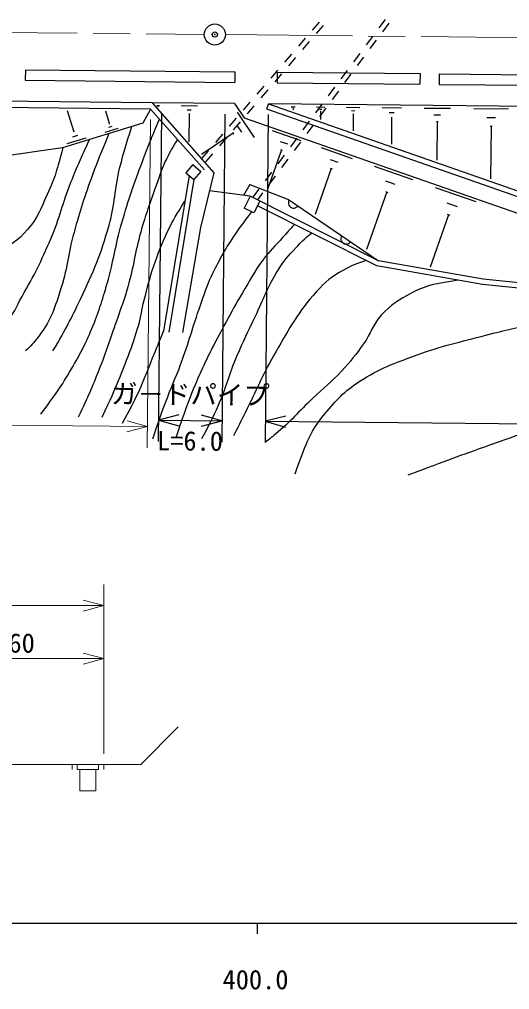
# Model space of a CAD drawing. Units: millimetres on the paper, with parts at other scales. Extents: x 40 to 680, y 20 to 380.
# Drawn here: x 445.5 to 491.9, y 198.7 to 290.4 of the extents above; entities that cross this region are included whole.
import ezdxf
from ezdxf.enums import TextEntityAlignment as Align

# ---------------------------------------------------------------- set-up
doc = ezdxf.new("R2010")
doc.units = ezdxf.units.MM
doc.header["$PDMODE"] = 32
doc.header["$PDSIZE"] = 0.5
doc.linetypes.add('CHAIN', pattern=[18.5, 12, -1.5, 3.5, -1.5])
for name, color, linetype, lineweight in [('S-BGD', 7, 'Continuous', 25), ('S-BMK', 2, 'CHAIN', 13), ('S-BMK-SRVR', 3, 'Continuous', 25), ('S-STR-HTXT', 7, 'Continuous', 13), ('S-STR-STRC', 7, 'Continuous', 25), ('S-TTL-BAND', 7, 'Continuous', 25)]:
    doc.layers.add(name, color=color, linetype=linetype, lineweight=lineweight)
doc.styles.add('@ＭＳ ゴシック', font='')
doc.styles.add('ＭＳ ゴシック', font='')
doc.styles.get('@ＭＳ ゴシック').set_extended_font_data('@MS Gothic')
doc.styles.get('ＭＳ ゴシック').set_extended_font_data('MS Gothic')

msp = doc.modelspace()

# ---------------------------------------------------------------- linework, layer by layer
at = {"layer": 'S-BGD'}
for p, q in [((473.851, 290.135), (473.198, 289.378)), ((474.229, 289.809), (473.576, 289.052)), ((480.091, 290.394), (479.494, 289.592)), ((480.447, 290.035), (479.85, 289.233)), ((478.897, 288.79), (478.3, 287.988)), ((472.545, 288.621), (471.892, 287.864)), ((472.923, 288.294), (472.27, 287.537)), ((479.253, 288.431), (478.656, 287.629)), ((471.238, 287.106), (470.585, 286.349)), ((477.703, 287.185), (477.106, 286.383)), ((471.617, 286.78), (470.964, 286.022)), ((478.059, 286.826), (477.462, 286.024)), ((446.098, 285.64), (446.088, 284.64)), ((446.098, 285.64), (465.897, 285.444)), ((465.897, 285.444), (465.887, 284.444)), ((469.932, 285.592), (469.279, 284.834)), ((470.311, 285.265), (469.658, 284.508)), ((469.897, 285.404), (469.887, 284.404)), ((469.897, 285.404), (483.396, 285.271)), ((476.509, 285.581), (475.912, 284.779)), ((476.865, 285.222), (476.268, 284.419)), ((483.396, 285.271), (483.386, 284.271)), ((485.196, 285.253), (485.186, 284.253)), ((485.196, 285.253), (514.195, 284.966)), ((446.088, 284.64), (465.887, 284.444)), ((469.887, 284.404), (483.386, 284.271)), ((485.186, 284.253), (514.185, 283.966)), ((458.067, 282.521), (370.667, 283.386)), ((468.626, 284.077), (467.973, 283.32)), ((469.005, 283.751), (468.352, 282.993)), ((475.315, 283.976), (474.718, 283.174)), ((475.671, 283.617), (475.074, 282.815)), ((457.929, 281.923), (370.933, 282.783)), ((458.067, 282.521), (463.915, 275.909)), ((465.867, 282.444), (458.067, 282.521)), ((465.867, 282.444), (466.774, 281.092)), ((467.32, 282.563), (466.667, 281.805)), ((469.058, 282.412), (468.893, 281.94)), ((564.003, 281.473), (469.058, 282.412)), ((469.058, 282.412), (520.68, 264.387)), ((474.121, 282.372), (473.524, 281.569)), ((450.676, 279.828), (450.082, 281.762)), ((454.047, 280.553), (453.687, 281.726)), ((457.929, 281.923), (457.192, 280.584)), ((457.929, 281.923), (463.011, 276.177)), ((458.51, 282.267), (458.756, 282.264)), ((458.602, 282.204), (458.663, 282.204)), ((458.624, 282.142), (458.64, 282.142)), ((458.632, 282.142), (458.632, 282.136)), ((460.825, 282.244), (462.354, 282.229)), ((461.394, 281.856), (461.777, 281.852)), ((461.534, 281.472), (461.63, 281.471)), ((461.582, 281.472), (461.556, 278.83)), ((466.113, 281.629), (467.709, 279.247)), ((467.698, 282.236), (467.045, 281.479)), ((468.893, 281.94), (520.527, 263.911)), ((471.221, 282.141), (471.587, 282.137)), ((471.357, 282.048), (471.448, 282.047)), ((471.39, 281.956), (471.413, 281.956)), ((471.402, 281.956), (471.401, 281.845)), ((473.617, 282.117), (474.389, 282.11)), ((474.477, 282.013), (473.88, 281.21)), ((473.905, 281.922), (474.098, 281.92)), ((473.975, 281.728), (474.023, 281.728)), ((473.999, 281.728), (473.991, 280.941)), ((476.454, 282.089), (477.704, 282.077)), ((476.92, 281.772), (477.232, 281.769)), ((477.034, 281.458), (477.112, 281.457)), ((477.073, 281.458), (477.057, 279.87)), ((479.81, 282.056), (481.628, 282.038)), ((480.487, 281.595), (480.942, 281.59)), ((483.782, 282.017), (486.272, 281.992)), ((488.482, 281.97), (491.766, 281.938)), ((457.192, 280.584), (449.608, 278.254)), ((454.009, 280.541), (454.086, 280.565)), ((466.014, 281.048), (465.361, 280.291)), ((466.392, 280.722), (465.739, 279.964)), ((466.774, 281.092), (520.067, 262.483)), ((469.048, 281.413), (468.741, 250.414)), ((472.927, 280.767), (472.33, 279.965)), ((480.653, 281.139), (480.767, 281.137)), ((480.71, 281.138), (480.685, 278.603)), ((484.709, 281.385), (485.332, 281.379)), ((484.937, 280.76), (485.092, 280.759)), ((485.014, 280.76), (484.978, 277.104)), ((489.705, 281.137), (490.526, 281.129)), ((450.62, 279.811), (450.732, 279.845)), ((453.621, 279.748), (454.852, 280.126)), ((453.988, 280.198), (454.296, 280.292)), ((465.72, 279.64), (462.723, 277.631)), ((465.67, 279.714), (465.77, 279.565)), ((466.116, 280.336), (466.515, 279.741)), ((469.401, 279.91), (472.124, 278.959)), ((473.283, 280.408), (472.686, 279.606)), ((490.005, 280.313), (490.21, 280.311)), ((490.108, 280.312), (490.058, 275.33)), ((450.053, 278.652), (451.852, 279.205)), ((450.589, 279.309), (451.039, 279.447)), ((464.707, 279.534), (464.054, 278.776)), ((465.086, 279.207), (464.433, 278.45)), ((470.184, 278.872), (470.865, 278.635)), ((471.733, 279.163), (471.136, 278.36)), ((472.089, 278.804), (471.492, 278.001)), ((449.608, 278.254), (441.08, 277.036)), ((463.401, 278.019), (462.748, 277.262)), ((470.287, 278.073), (469.007, 274.407)), ((470.202, 278.102), (470.372, 278.043)), ((474.039, 278.29), (476.984, 277.262)), ((463.78, 277.692), (463.127, 276.935)), ((470.539, 277.558), (469.942, 276.756)), ((470.895, 277.199), (470.298, 276.397)), ((474.886, 277.168), (475.622, 276.911)), ((461.906, 276.668), (461.253, 275.91)), ((461.906, 276.668), (462.663, 276.015)), ((462.663, 276.015), (462.01, 275.257)), ((469.345, 275.954), (468.748, 275.151)), ((474.997, 276.303), (473.481, 271.961)), ((474.905, 276.336), (475.089, 276.271)), ((479.07, 276.533), (482.694, 275.268)), ((461.566, 275.64), (459.162, 260.931)), ((462.01, 275.257), (459.656, 260.851)), ((461.253, 275.91), (462.01, 275.257)), ((463.915, 275.909), (462.631, 270.741)), ((469.701, 275.595), (469.104, 274.792)), ((480.113, 275.153), (481.019, 274.836)), ((467.347, 273.675), (463.488, 274.189)), ((467.315, 274.805), (466.701, 273.761)), ((467.315, 274.805), (470.959, 273.391)), ((468.151, 274.349), (467.567, 273.564)), ((480.136, 274.128), (480.363, 274.049)), ((484.827, 274.523), (488.662, 273.184)), ((467.347, 273.675), (466.785, 272.558)), ((479.47, 267.575), (467.347, 273.675)), ((468.24, 273.225), (467.679, 272.108)), ((468.507, 273.99), (468.02, 273.336)), ((470.959, 273.391), (479.47, 267.575)), ((480.25, 274.088), (478.346, 268.636)), ((467.679, 272.108), (466.785, 272.558)), ((479.31, 267.096), (468.016, 272.778)), ((485.93, 273.062), (486.889, 272.727)), ((486.075, 271.936), (484.34, 266.968)), ((485.955, 271.978), (486.195, 271.894)), ((462.631, 270.741), (460.93, 260.802)), ((489.293, 265.336), (479.31, 267.096)), ((489.363, 265.832), (479.47, 267.575)), ((500.331, 264.202), (489.293, 265.336)), ((500.431, 264.695), (489.363, 265.832))]:
    msp.add_line(p, q, dxfattribs=at)
for centre in [(471.447, 273.058), (476.401, 269.672)]:
    msp.add_arc(centre, 0.5, 145.651, 325.651, dxfattribs=at)
for points, knots in [([(447.556, 253.094), (448.992, 255.046), (449.442, 255.625), (450.449, 257.374), (451.279, 258.815), (451.735, 259.636), (452.378, 261.171), (453.059, 262.798), (453.336, 263.755), (453.824, 265.45), (454.461, 267.661), (454.571, 268.965), (455.211, 271.176), (455.873, 273.468), (456.309, 274.735), (457.153, 276.967), (457.75, 278.545), (457.96, 279.071), (458.77, 280.972)], [0, 0, 0, 0, 1, 1, 1, 2, 2, 2, 3, 3, 3, 4, 4, 4, 5, 5, 5, 6, 6, 6, 6]), ([(448.701, 259.061), (450.005, 261.309), (450.367, 261.993), (451.293, 263.943), (452.548, 266.59), (453.205, 268.117), (454.005, 270.935), (454.601, 273.031), (454.496, 274.307), (455.03, 276.42), (455.413, 277.937), (455.565, 278.466), (456.155, 280.265)], [0, 0, 0, 0, 1, 1, 1, 2, 2, 2, 3, 3, 3, 4, 4, 4, 4]), ([(413.572, 276.649), (414.872, 274.563), (415.339, 273.797), (416.831, 272.277), (418.267, 270.814), (419.219, 270.124), (420.95, 269.028), (423.133, 267.645), (424.495, 267.094), (426.867, 266.069), (429.427, 264.964), (430.951, 264.57), (433.597, 263.691), (434.971, 263.234), (435.77, 263.069), (437.136, 262.589), (438.438, 262.131), (439.023, 261.425), (440.384, 261.196), (441.234, 261.053), (441.74, 261.108), (442.589, 261.254), (443.224, 261.364), (443.655, 261.369), (444.155, 261.776), (445.042, 262.499), (445.213, 263.219), (445.779, 264.213), (446.958, 266.282), (447.56, 267.48), (448.506, 269.666), (449.394, 271.718), (449.583, 272.988), (450.42, 275.061), (451.055, 276.632), (451.286, 277.16), (452.156, 279.037)], [0, 0, 0, 0, 1, 1, 1, 2, 2, 2, 3, 3, 3, 4, 4, 4, 5, 5, 5, 6, 6, 6, 7, 7, 7, 8, 8, 8, 9, 9, 9, 10, 10, 10, 11, 11, 11, 12, 12, 12, 12]), ([(453.991, 279.6), (453.21, 277.753), (453.005, 277.236), (452.438, 275.696), (451.668, 273.608), (451.285, 272.417), (450.69, 270.272), (450.089, 268.104), (450.067, 266.804), (449.364, 264.667), (448.775, 262.876), (448.434, 261.797), (447.255, 260.327), (446.837, 259.807), (446.671, 259.58), (446.109, 259.061)], [0, 0, 0, 0, 1, 1, 1, 2, 2, 2, 3, 3, 3, 4, 4, 4, 5, 5, 5, 5]), ([(460.47, 279.05), (459.957, 278.241), (459.809, 277.983), (459.451, 277.265), (458.972, 276.301), (458.812, 275.71), (458.451, 274.696), (457.842, 272.987), (457.483, 272.034), (456.991, 270.288), (456.428, 268.294), (456.353, 267.114), (455.774, 265.124), (455.401, 263.841), (455.13, 263.142), (454.692, 261.879), (454.065, 260.067), (453.75, 259.038), (453.043, 257.256), (452.343, 255.488), (452.072, 254.902), (451.096, 252.794)], [0, 0, 0, 0, 1, 1, 1, 2, 2, 2, 3, 3, 3, 4, 4, 4, 5, 5, 5, 6, 6, 6, 7, 7, 7, 7]), ([(449.628, 278.26), (449.076, 276.19), (448.92, 275.494), (448.158, 273.843), (447.537, 272.498), (447.267, 271.659), (446.301, 270.536), (445.362, 269.443), (444.623, 268.994), (443.343, 268.332), (442.013, 267.644), (441.183, 267.26), (439.688, 267.171), (438.051, 267.075), (437.183, 267.695), (435.569, 267.984), (433.967, 268.27), (433.035, 268.248), (431.45, 268.622), (429.211, 269.15), (427.959, 269.507), (425.823, 270.362), (424.064, 271.066), (423.062, 271.478), (421.472, 272.509), (420.261, 273.294), (419.79, 274.006), (418.746, 275.003), (418.033, 275.684), (417.803, 275.907), (416.943, 276.767)], [0, 0, 0, 0, 1, 1, 1, 2, 2, 2, 3, 3, 3, 4, 4, 4, 5, 5, 5, 6, 6, 6, 7, 7, 7, 8, 8, 8, 9, 9, 9, 10, 10, 10, 10]), ([(453.341, 252.821), (454.195, 254.617), (454.426, 255.124), (455.044, 256.634), (455.801, 258.482), (456.198, 259.534), (456.775, 261.447), (457.053, 262.369), (457.074, 262.92), (457.315, 263.853), (457.645, 265.128), (457.815, 265.849), (458.235, 267.098), (458.67, 268.392), (458.936, 269.115), (459.533, 270.343), (460.098, 271.506), (460.347, 271.91), (461.17, 273.22)], [0, 0, 0, 0, 1, 1, 1, 2, 2, 2, 3, 3, 3, 4, 4, 4, 5, 5, 5, 6, 6, 6, 6]), ([(458.136, 250.764), (458.698, 252.445), (458.849, 252.895), (459.353, 254.244), (459.875, 255.641), (460.249, 256.392), (460.769, 257.79), (461.575, 259.956), (461.862, 261.228), (462.648, 263.401), (463.035, 264.471), (463.175, 265.107), (463.68, 266.127), (464.428, 267.637), (464.858, 268.486), (465.797, 269.885), (466.423, 270.816), (466.658, 271.144), (467.498, 272.2)], [0, 0, 0, 0, 1, 1, 1, 2, 2, 2, 3, 3, 3, 4, 4, 4, 5, 5, 5, 6, 6, 6, 6]), ([(471.523, 271.014), (470.989, 270.43), (470.854, 270.279), (470.429, 269.805), (469.675, 268.966), (469.187, 268.548), (468.523, 267.635), (467.693, 266.494), (467.343, 265.776), (466.618, 264.565), (465.971, 263.485), (465.626, 262.869), (465.03, 261.76), (464.05, 259.936), (463.497, 258.912), (462.648, 257.023), (461.964, 255.499), (461.619, 254.627), (461.06, 253.053), (460.757, 252.2), (460.655, 251.915), (460.319, 250.856)], [0, 0, 0, 0, 1, 1, 1, 2, 2, 2, 3, 3, 3, 4, 4, 4, 5, 5, 5, 6, 6, 6, 7, 7, 7, 7]), ([(462.78, 250.777), (463.565, 252.256), (463.777, 252.691), (464.342, 253.953), (465.132, 255.717), (465.329, 256.806), (466.088, 258.584), (466.715, 260.052), (467.118, 260.851), (467.809, 262.289), (468.642, 264.023), (468.954, 265.082), (469.979, 266.709), (470.536, 267.593), (470.931, 268.039), (471.646, 268.8), (472.192, 269.38), (472.403, 269.581), (473.12, 270.21)], [0, 0, 0, 0, 1, 1, 1, 2, 2, 2, 3, 3, 3, 4, 4, 4, 5, 5, 5, 6, 6, 6, 6]), ([(478.311, 267.599), (477.309, 267.29), (476.949, 267.145), (476.145, 266.709), (475.027, 266.103), (474.459, 265.614), (473.605, 264.671), (471.805, 262.685), (471.122, 261.296), (469.765, 258.985), (468.576, 256.958), (468.108, 255.714), (467.055, 253.613), (466.553, 252.613), (466.396, 252.299), (465.774, 251.051)], [0, 0, 0, 0, 1, 1, 1, 2, 2, 2, 3, 3, 3, 4, 4, 4, 5, 5, 5, 5]), ([(486.991, 265.742), (485.031, 265.442), (484.193, 265.371), (482.627, 264.554), (481.382, 263.903), (480.663, 263.476), (479.72, 262.434), (478.885, 261.512), (478.764, 260.74), (478.044, 259.724), (477.3, 258.674), (476.842, 258.112), (475.975, 257.162), (474.992, 256.086), (474.32, 255.603), (473.264, 254.599), (471.873, 253.277), (471.194, 252.423), (469.716, 251.199), (469.34, 250.887), (469.214, 250.773), (468.741, 250.414)], [0, 0, 0, 0, 1, 1, 1, 2, 2, 2, 3, 3, 3, 4, 4, 4, 5, 5, 5, 6, 6, 6, 7, 7, 7, 7]), ([(471.589, 247.453), (472.537, 250.066), (472.833, 251.208), (474.398, 253.121), (475.501, 254.47), (476.194, 255.218), (477.65, 256.176), (479.614, 257.468), (480.916, 257.871), (483.12, 258.689), (485.599, 259.609), (487.072, 259.873), (489.625, 260.562), (491.505, 261.069), (492.602, 261.197), (494.455, 261.794), (496.767, 262.539), (497.573, 262.962), (500.182, 264.218)], [0, 0, 0, 0, 1, 1, 1, 2, 2, 2, 3, 3, 3, 4, 4, 4, 5, 5, 5, 6, 6, 6, 6]), ([(455.275, 252.252), (456.038, 253.631), (456.254, 254.026), (456.801, 255.202), (457.373, 256.43), (457.604, 257.158), (458.121, 258.41), (458.527, 259.395), (458.654, 259.703), (459.162, 260.931)], [0, 0, 0, 0, 1, 1, 1, 2, 2, 2, 3, 3, 3, 3]), ([(482.282, 247.355), (486.032, 248.77), (487.014, 249.135), (490.069, 250.213), (493.61, 251.463), (495.596, 252.164), (499.185, 253.268), (501.819, 254.079), (503.257, 254.761), (505.986, 255.141), (507.607, 255.367), (508.549, 255.423), (510.175, 255.24), (513.094, 254.911), (514.718, 254.576), (517.567, 253.86), (519.103, 253.474), (519.921, 253.099), (521.46, 252.726), (523.582, 252.212), (524.889, 252.469), (526.979, 251.838), (528.472, 251.388), (529.281, 251.002), (530.626, 250.213), (531.706, 249.58), (532.294, 249.165), (533.189, 248.291), (534.391, 247.117), (535.147, 246.467), (535.948, 244.989), (536.622, 243.748), (536.805, 243.136), (537.18, 241.589)], [0, 0, 0, 0, 1, 1, 1, 2, 2, 2, 3, 3, 3, 4, 4, 4, 5, 5, 5, 6, 6, 6, 7, 7, 7, 8, 8, 8, 9, 9, 9, 10, 10, 10, 11, 11, 11, 11])]:
    msp.add_open_spline(points, degree=3, knots=knots, dxfattribs=at)
at = {"layer": 'S-BMK'}
for p, q in [((365.004, 289.942), (462.999, 288.973)), ((464.999, 288.953), (564.292, 287.971))]:
    msp.add_line(p, q, dxfattribs=at)
at = {"layer": 'S-BMK-SRVR'}
msp.add_circle((463.999, 288.963), 1, dxfattribs=at)
msp.add_point((463.999, 288.963), dxfattribs=at)
at = {"layer": 'S-STR-HTXT'}
for p, q in [((457.919, 280.923), (457.613, 249.924)), ((370.637, 252.785), (457.632, 251.924)), ((457.632, 251.924), (455.706, 252.461)), ((455.696, 251.426), (457.632, 251.924)), ((453.5, 221), (453.5, 237)), ((380, 235), (453.5, 235)), ((453.5, 235), (451.568, 235.518)), ((451.568, 234.482), (453.5, 235)), ((453.5, 230), (451.568, 230.518)), ((435.5, 230), (453.5, 230)), ((451.568, 229.482), (453.5, 230)), ((457, 220), (460.536, 223.536)), ((436.5, 220), (450.5, 220)), ((450.5, 220), (450.5, 219.5)), ((450.5, 220), (453.5, 220)), ((451, 220), (451, 219.5)), ((451, 219.5), (453, 219.5)), ((451.25, 219.5), (451.25, 217.5)), ((452.75, 219.5), (452.75, 217.5)), ((453, 220), (453, 219.5)), ((453.5, 220), (453.5, 219.5)), ((453.5, 220), (457, 220)), ((451.25, 217.5), (452.75, 217.5))]:
    msp.add_line(p, q, dxfattribs=at)
at = {"layer": 'S-STR-STRC'}
for p, q in [((458.954, 281.512), (458.648, 250.514)), ((464.954, 281.453), (464.647, 250.455)), ((460.604, 253.012), (458.668, 252.514)), ((458.668, 252.514), (464.667, 252.454)), ((458.668, 252.514), (460.594, 251.977)), ((462.73, 251.956), (464.667, 252.454)), ((464.667, 252.454), (462.741, 252.991)), ((470.698, 252.912), (468.761, 252.414)), ((468.761, 252.414), (558.056, 251.531)), ((468.761, 252.414), (470.688, 251.877))]:
    msp.add_line(p, q, dxfattribs=at)
at = {"layer": 'S-TTL-BAND'}
for p, q in [((40, 205), (579, 205)), ((468, 205), (468, 204))]:
    msp.add_line(p, q, dxfattribs=at)

# ---------------------------------------------------------------- texts
at = {"layer": 'S-STR-HTXT', "style": 'ＭＳ ゴシック'}
msp.add_text('3.60', height=1.833, dxfattribs=at).set_placement((442, 230), align=Align.BOTTOM_LEFT)
at = {"layer": 'S-STR-STRC', "style": 'ＭＳ ゴシック'}
msp.add_text('ガ－ドパイプ', height=1.833, rotation=359.433, dxfattribs=at).set_placement((461.677, 253.484), align=Align.BOTTOM_CENTER)
at = {"layer": 'S-STR-STRC', "style": '@ＭＳ ゴシック'}
msp.add_text('L=6.0', height=1.833, rotation=359.433, dxfattribs=at).set_placement((461.658, 251.484), align=Align.TOP_CENTER)
at = {"layer": 'S-TTL-BAND', "style": 'ＭＳ ゴシック'}
msp.add_text('400.0', height=1.833, dxfattribs=at).set_placement((467.844, 198.195), align=Align.BOTTOM_CENTER)

doc.saveas('drawing.dxf')
